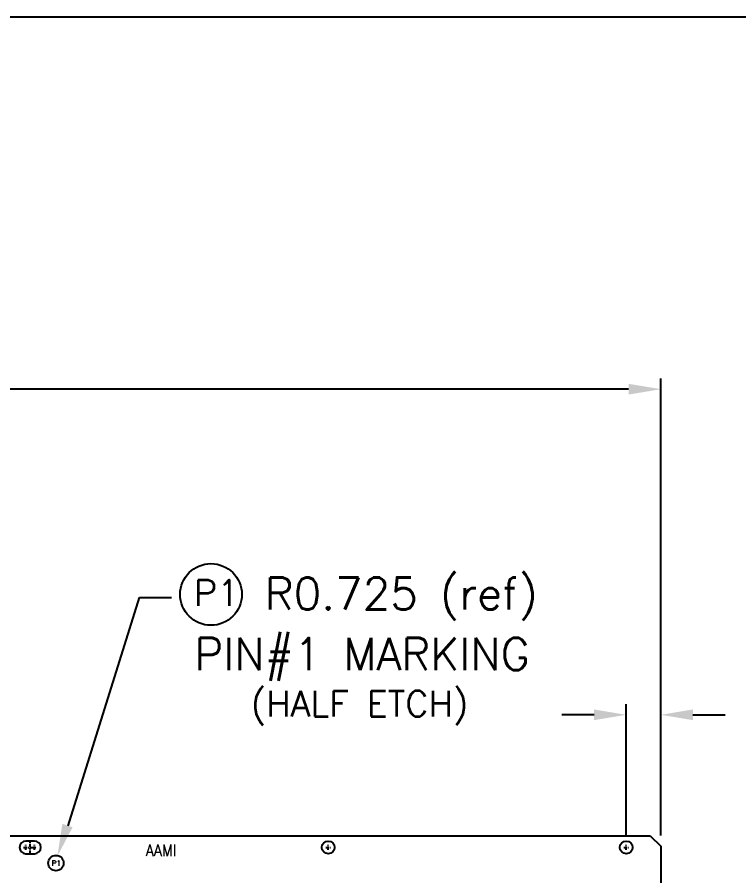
# Model space of a CAD drawing. Extents: x -336 to 28, y -457 to 7.
# Drawn here: x -105.5 to -37.7, y -74.1 to 6.6 of the extents above; entities that cross this region are included whole.
import ezdxf

# ---------------------------------------------------------------- set-up
doc = ezdxf.new("R2010")
doc.units = 0
doc.header["$MEASUREMENT"] = 0
doc.linetypes.add('CENTER', pattern=[50.8, 31.75, -6.35, 6.35, -6.35])
for name, color, linetype in [('1', 7, 'CONTINUOUS'), ('1D', 4, 'CONTINUOUS'), ('TEMPLATE', 6, 'CONTINUOUS')]:
    doc.layers.add(name, color=color, linetype=linetype)
doc.styles.add('ROMANS', font='romans', dxfattribs={"width": 0.85, "height": 0.08})
doc.styles.add('simplex', font='SIMPLEX.SHX')

msp = doc.modelspace()

# ---------------------------------------------------------------- linework, layer by layer
at = {"layer": '1'}
for p, q in [((-294.0362, -70.32), (-46.0362, -70.32)), ((-103.8862, -70.82), (-104.6862, -70.82)), ((-46.0362, -70.32), (-45.0362, -71.32)), ((-45.0362, -71.32), (-45.0362, -81.32)), ((-104.6862, -72.02), (-103.8862, -72.02))]:
    msp.add_line(p, q, dxfattribs=at)
for centre in [(-76.2862, -71.42), (-48.2862, -71.42)]:
    msp.add_circle(centre, 0.6, dxfattribs=at)
for centre, start, end in [((-104.6862, -71.42), 90, 270), ((-103.8862, -71.42), 270, 90)]:
    msp.add_arc(centre, 0.6, start, end, dxfattribs=at)
at = {"layer": '1D'}
for p, q in [((-45.0362, -70.312), (-45.0362, -27.3303)), ((-48.0612, -28.3383), (-152.0305, -28.3383)), ((-100.7183, -69.391), (-94.0225, -47.9109)), ((-94.0225, -47.9109), (-90.9975, -47.9109)), ((-48.2862, -70.412), (-48.2862, -57.944)), ((-45.0362, -70.312), (-45.0362, -57.944)), ((-51.3112, -58.952), (-54.3362, -58.952)), ((-42.0112, -58.952), (-38.9862, -58.952))]:
    msp.add_line(p, q, dxfattribs=at)
at = {"layer": '1D', "linetype": 'CENTER', "ltscale": 0.01}
for p, q in [((-104.2862, -72.02), (-104.2862, -70.82)), ((-104.9158, -71.42), (-104.2862, -71.42)), ((-104.6862, -71.6497), (-104.6862, -71.1904)), ((-104.2862, -71.42), (-103.6565, -71.42)), ((-103.8862, -71.6497), (-103.8862, -71.1904)), ((-76.5158, -71.42), (-76.0565, -71.42)), ((-76.2862, -71.6497), (-76.2862, -71.1904)), ((-48.5158, -71.42), (-48.0565, -71.42)), ((-48.2862, -71.6497), (-48.2862, -71.1904))]:
    msp.add_line(p, q, dxfattribs=at)
at = {"layer": '1D'}
for centre, radius in [((-87.3013, -47.638), 2.9), ((-101.8732, -72.8918), 0.725)]:
    msp.add_circle(centre, radius, dxfattribs=at)
for points in [[(-48.0612, -27.8341), (-48.0612, -28.8425), (-45.0362, -28.3383)], [(-51.3112, -58.4478), (-51.3112, -59.4562), (-48.2862, -58.952)], [(-42.0112, -58.4478), (-42.0112, -59.4562), (-45.0362, -58.952)], [(-101.2651, -69.2111), (-101.7299, -72.2424), (-100.3071, -69.5257)]]:
    msp.add_solid(points, dxfattribs=at)
at = {"layer": 'TEMPLATE', "color": 6}
msp.add_lwpolyline([(-336.4313, 6.6412), (-336.4313, -456.8566), (-7.2631, -456.8566), (-7.2631, 6.6412)], close=True, dxfattribs=at)

# ---------------------------------------------------------------- texts
at = {"layer": '1D'}
for s, height, style, p in [('R0.725 (ref)', 3.025, 'simplex', (-82.2537, -49.0662)), ('P1', 2.42, 'simplex', (-88.9052, -48.6944)), ('PIN#1 MARKING', 3.025, 'simplex', (-88.8532, -54.7504)), ('(HALF ETCH)', 2.42, 'simplex', (-83.5607, -59.1165)), ('P1', 0.5, 'ROMANS', (-102.2741, -73.1558))]:
    msp.add_text(s, height=height, dxfattribs=dict(at, style=style)).set_placement(p)
at = {"layer": '1D', "style": 'ROMANS', "width": 0.9}
msp.add_text('AAMI', height=1.1, dxfattribs=at).set_placement((-93.4399, -72.2465))

doc.saveas('drawing.dxf')
